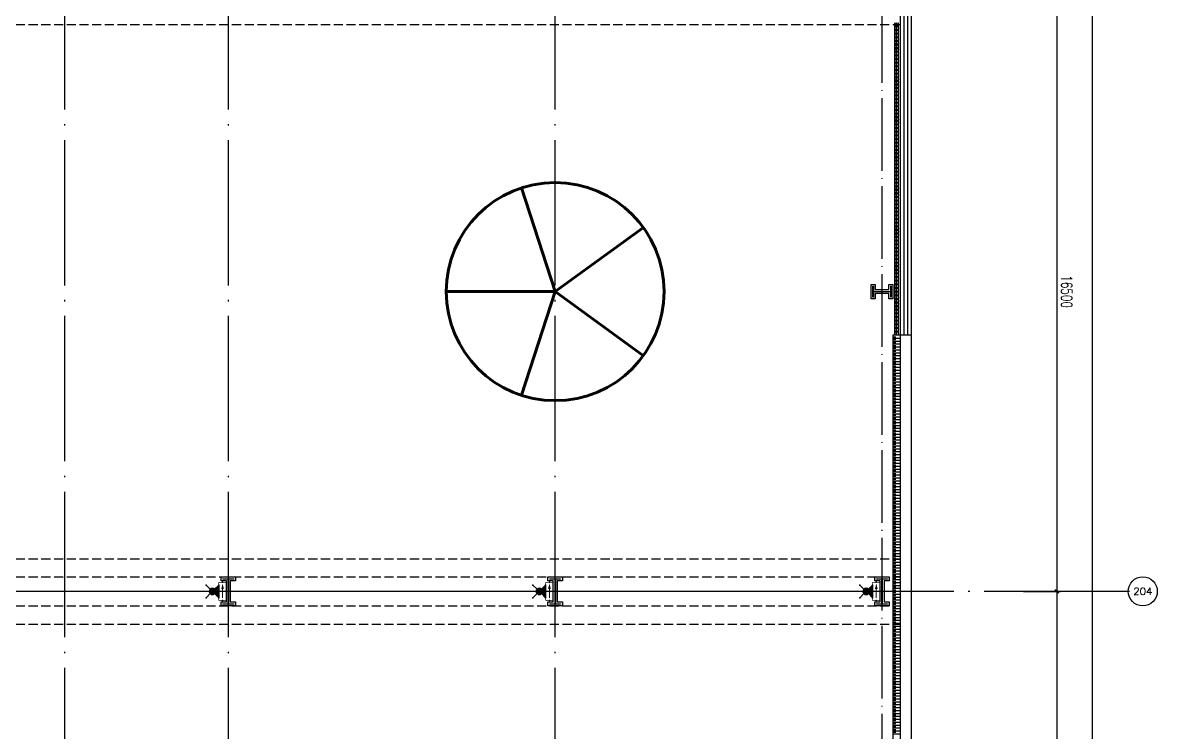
# Model space of a CAD drawing. Extents: x -1396510 to 1250330, y -1892470 to 1623980.
# Drawn here: x 378313 to 409555, y -753507 to -733980 of the extents above; entities that cross this region are included whole.
import ezdxf
from ezdxf.enums import TextEntityAlignment as Align

# ---------------------------------------------------------------- set-up
doc = ezdxf.new("R2010")
doc.units = 0
doc.header["$LTSCALE"] = 1000
doc.header["$MEASUREMENT"] = 0
doc.linetypes.add('DASH', pattern=[0.35, 0.25, -0.1])
doc.linetypes.add('DOTE', pattern=[2.42, 2, -0.2, 0.02, -0.2])
doc.layers.get('Defpoints').update_dxf_attribs({"color": 210})
for name, color, linetype in [('99平面图例外参$0$A-HATCH-2', 251, 'Continuous'), ('A-AXIS-D', 1, 'Continuous'), ('A-AXIS-DOTE', 14, 'DOTE'), ('A-AXIS-DP', 126, 'Continuous'), ('A-HATCH-2', 251, 'Continuous'), ('A-HRAIL', 173, 'Continuous'), ('A-LIN-V', 9, 'Continuous'), ('A-WINDOW', 140, 'Continuous'), ('AS-COLN', 6, 'Continuous'), ('AS-WALL', 40, 'Continuous'), ('CURTWALL', 4, 'Continuous'), ('EQUIP-应急', 3, 'Continuous'), ('EQUIP-照明', 3, 'Continuous'), ('WIRE-照明', 1, 'Continuous')]:
    doc.layers.add(name, color=color, linetype=linetype)
doc.layers.add('A-云线2', color=3, linetype='Continuous', plot=False)
doc.styles.add('_TCH_AXIS', font='COMPLEX', dxfattribs={"bigfont": 'GBCBIG'})
doc.styles.add('_TCH_DIM_T3', font='SIMPLEX', dxfattribs={"width": 0.705882, "bigfont": 'GBCBIG'})
doc.styles.add('_TEL_DIM', font='SIMPLEX', dxfattribs={"width": 0.8, "height": 3.5, "bigfont": 'HZTXT'})
doc.styles.add('A-DIM_T3', font='SIMPLEX', dxfattribs={"width": 0.705882, "bigfont": 'GBCBIG'})
doc.dimstyles.new('_TCH_ARCH&&100', dxfattribs={"dimtxt": 297.5, "dimasz": 100, "dimexe": 100, "dimexo": 100, "dimgap": 126.25, "dimtad": 1, "dimdec": 0, "dimzin": 0, "dimdsep": 46, "dimtxsty": '_TCH_DIM_T3', "dimblk": 'ARCHTICK', "dimcen": 0.09, "dimclrt": 7, "dimazin": 2, "dimtfac": 1, "dimtdec": 0, "dimtix": 1, "dimtmove": 2, "dimatfit": 3, "dimfxl": 0, "dimtolj": 1, "dimtzin": 0, "dimarcsym": 0})
doc.dimstyles.new('A-DIM&&100', dxfattribs={"dimtxt": 297.5, "dimasz": 100, "dimexe": 100, "dimexo": 100, "dimgap": 126.25, "dimtad": 1, "dimdec": 0, "dimzin": 0, "dimdsep": 46, "dimtxsty": 'A-DIM_T3', "dimblk": 'ARCHTICK', "dimcen": 0.09, "dimclrt": 7, "dimazin": 2, "dimtfac": 1, "dimtdec": 0, "dimtix": 1, "dimtmove": 2, "dimatfit": 3, "dimfxl": 0, "dimtolj": 1, "dimtzin": 0, "dimarcsym": 0})

# ---------------------------------------------------------------- blocks, each defined once
blk = doc.blocks.new('_ArchTick')
at = {"color": 0, "linetype": 'ByBlock', "const_width": 0.4}
blk.add_lwpolyline([(-0.5, -0.5), (0.5, 0.5)], dxfattribs=at)
blk = doc.blocks.new('*D553')
at = {"layer": 'A-AXIS-D', "color": 0, "lineweight": -2, "transparency": 16777216}
for p, q in [((160194, -16500), (161210, -16500)), ((161110, -16500), (161110, -33000)), ((160194, -33000), (161210, -33000))]:
    blk.add_line(p, q, dxfattribs=at)
at = {"layer": 'Defpoints', "color": 0, "transparency": 16777216}
for p in [(160094, -16500), (160094, -33000), (161110, -33000)]:
    blk.add_point(p, dxfattribs=at)
at = {"layer": 'A-AXIS-D', "color": 0, "lineweight": -2, "transparency": 16777216, "xscale": 100, "yscale": 100, "zscale": 100}
for p, rotation in [((161110, -16500), 90), ((161110, -33000), 270)]:
    blk.add_blockref('_ArchTick', p, dxfattribs=dict(at, rotation=rotation))
at = {"layer": 'A-AXIS-D', "color": 7, "transparency": 16777216, "insert": (161385, -24750), "char_height": 297.5, "attachment_point": 5, "rotation": 270, "style": 'A-DIM_T3'}
blk.add_mtext('\\A1;16500', dxfattribs=at)
blk = doc.blocks.new('*D554')
at = {"layer": 'A-AXIS-D', "color": 0, "lineweight": -2, "transparency": 16777216}
for p, q in [((160194, -33000), (161210, -33000)), ((161110, -33000), (161110, -49500)), ((160194, -49500), (161210, -49500))]:
    blk.add_line(p, q, dxfattribs=at)
at = {"layer": 'Defpoints', "color": 0, "transparency": 16777216}
for p in [(160094, -33000), (160094, -49500), (161110, -49500)]:
    blk.add_point(p, dxfattribs=at)
at = {"layer": 'A-AXIS-D', "color": 0, "lineweight": -2, "transparency": 16777216, "xscale": 100, "yscale": 100, "zscale": 100}
for p, rotation in [((161110, -33000), 90), ((161110, -49500), 270)]:
    blk.add_blockref('_ArchTick', p, dxfattribs=dict(at, rotation=rotation))
at = {"layer": 'A-AXIS-D', "color": 7, "transparency": 16777216, "insert": (161385, -41250), "char_height": 297.5, "attachment_point": 5, "rotation": 270, "style": 'A-DIM_T3'}
blk.add_mtext('\\A1;16500', dxfattribs=at)
blk = doc.blocks.new('nt66')
at = {"layer": 'A-HATCH-2', "color": 8}
blk.add_lwpolyline([(-195840, 766870), (-195440, 766870), (-195440, 766758), (-195586, 766758), (-195586, 766182), (-195440, 766182), (-195440, 766070), (-195840, 766070), (-195840, 766182), (-195694, 766182), (-195694, 766758), (-195840, 766758)], close=True, dxfattribs=at)
at = {"layer": 'AS-COLN'}
blk.add_lwpolyline([(-195790, 766820), (-195490, 766820), (-195490, 766808), (-195636, 766808), (-195636, 766132), (-195490, 766132), (-195490, 766120), (-195790, 766120), (-195790, 766132), (-195644, 766132), (-195644, 766808), (-195790, 766808)], close=True, dxfattribs=at)
blk = doc.blocks.new('342343243')
at = {"layer": 'A-AXIS-DP', "color": 5}
blk.add_lwpolyline([(-155704, 832070), (-155404, 832070), (-155404, 832058), (-155550, 832058), (-155550, 831582), (-155404, 831582), (-155404, 831570), (-155704, 831570), (-155704, 831582), (-155558, 831582), (-155558, 832058), (-155704, 832058), (-155704, 832070)], close=True, dxfattribs=at)
at = {"layer": 'A-HATCH-2'}
blk.add_lwpolyline([(-155754, 832120), (-155354, 832120), (-155354, 832008), (-155500, 832008), (-155500, 831632), (-155354, 831632), (-155354, 831520), (-155754, 831520), (-155754, 831632), (-155608, 831632), (-155608, 832008), (-155754, 832008)], close=True, dxfattribs=at)
blk = doc.blocks.new('33333')
for p in [(48786, -76900), (57786, -76900), (66786, -76900)]:
    blk.add_blockref('nt66', p)
at = {"layer": 'A-AXIS-DP', "rotation": 270}
blk.add_blockref('342343243', (-960674, 542266), dxfattribs=at)
blk = doc.blocks.new('w42343')
at = {"layer": 'A-HATCH-2', "color": 8, "linetype": 'DASH'}
for p, q in [((-263654, 705170), (-128354, 705170)), ((-263654, 690470), (-128354, 690470)), ((-263654, 689970), (-128354, 689970)), ((-263654, 689170), (-128354, 689170)), ((-263654, 688670), (-128354, 688670))]:
    blk.add_line(p, q, dxfattribs=at)
blk = doc.blocks.new('w4324324')
at = {"layer": 'A-HATCH-2', "color": 0, "lineweight": 60}
for q in [(-1694760, 686605), (-1697614, 684532), (-1691907, 684532), (-1696524, 681178), (-1692997, 681178)]:
    blk.add_line((-1694760, 683605), q, dxfattribs=at)
blk.add_circle((-1694760, 683605), 3000, dxfattribs=at)
blk = doc.blocks.new('ner546')
at = {"layer": 'A-LIN-V', "color": 8}
blk.add_blockref('w4324324', (614780, -64744), dxfattribs=at)
blk = doc.blocks.new('*D5786')
at = {"layer": 'A-AXIS-D', "color": 0, "lineweight": -2, "transparency": 16777216}
for p, q in [((160294, 650), (162190, 650)), ((162090, 650), (162090, -83150)), ((160294, -83150), (162190, -83150))]:
    blk.add_line(p, q, dxfattribs=at)
at = {"layer": 'Defpoints', "color": 0, "transparency": 16777216}
for p in [(160194, 650), (160194, -83150), (162090, -83150)]:
    blk.add_point(p, dxfattribs=at)
at = {"layer": 'A-AXIS-D', "color": 0, "lineweight": -2, "transparency": 16777216, "xscale": 100, "yscale": 100, "zscale": 100}
for p, rotation in [((162090, 650), 90), ((162090, -83150), 270)]:
    blk.add_blockref('_ArchTick', p, dxfattribs=dict(at, rotation=rotation))
at = {"layer": 'A-AXIS-D', "color": 7, "transparency": 16777216, "insert": (162365, -41250), "char_height": 297.5, "attachment_point": 5, "rotation": 270, "style": '_TCH_DIM_T3'}
blk.add_mtext('\\A1;83800', dxfattribs=at)
blk = doc.blocks.new('99平面图例外参$0$$LinePat$填挖边坡')
at = {"color": 0}
for p, q in [((0, 0), (0, -1500)), ((300, 0), (300, -600))]:
    blk.add_line(p, q, dxfattribs=at)
at = {"layer": 'Defpoints', "color": 0}
blk.add_point((600, 0), dxfattribs=at)
blk = doc.blocks.new('99平面图例外参$0$$LinePat$圆环')
for points in [[(0, 150), (300, 150)], [(0, 0), (300, 0)], [(0, -150), (300, -150)]]:
    blk.add_lwpolyline(points)
at = {"color": 0}
blk.add_circle((150, 0), 150, dxfattribs=at)
blk = doc.blocks.new('$equip_U$00000208(EQ-138-沈勤辉)')
blk.add_hatch(color=256).paths.add_polyline_path([(0.215, 0.372), (0.503, 0.3), (0.215, 0.228)])
at = {"color": 7, "lineweight": 0}
blk.add_line((-0.503, 0.3), (0.215, 0.3), dxfattribs=at)
at = {"lineweight": 0, "const_width": 0.0571}
blk.add_lwpolyline([(-0.658, 0), (0.658, 0, 0.414214), (0.72, 0.062), (0.72, 0.538, 0.414213), (0.658, 0.6), (-0.658, 0.6, 0.414214), (-0.72, 0.538, 0), (-0.72, 0.062, 0.414245), (-0.658, 0, 18481.445439)], format="xyb", dxfattribs=at)
blk.add_lwpolyline([(0.215, 0.372), (0.503, 0.3), (0.215, 0.228), (0.215, 0.372)], dxfattribs=at)
for p in [(-0.72, 0.3), (0, 0.6), (0, 0), (0.72, 0.3)]:
    blk.add_point(p)
at = {"color": 7, "style": '_TEL_DIM', "flags": 1}
for tag in ['A', 'REMARK']:
    blk.add_attdef(tag, text='', height=0.00002, dxfattribs=at).set_placement((0, 0), align=Align.MIDDLE_CENTER)
blk = doc.blocks.new('$equip$00003158')
h = blk.add_hatch(color=256)
h.dxf.hatch_style = 1
h.paths.add_polyline_path([(0, 0.25, -0.198912), (-0.177, 0.323), (-0.5, 0), (0.5, 0), (0.177, 0.323, -0.198912)])
blk.add_hatch(color=256).paths.add_polyline_path([(0, 0.75, 1), (0, 0.25, 1)])
for p, q in [((-0.5, 1), (-0.177, 0.677)), ((0.177, 0.677), (0.5, 1)), ((-0.5, 0), (-0.177, 0.323)), ((-0.5, 0), (0.5, 0)), ((0.177, 0.323), (0.5, 0))]:
    blk.add_line(p, q)
blk.add_circle((0, 0.5), 0.25)
for p in [(-0.5, 1), (0.5, 1), (-0.5, 0), (0, 0), (0.5, 0)]:
    blk.add_point(p)
at = {"color": 7, "style": '_TEL_DIM', "flags": 1}
for tag in ['A', 'REMARK']:
    blk.add_attdef(tag, text='', height=0.00002, dxfattribs=at).set_placement((0, 0), align=Align.MIDDLE_CENTER)
blk = doc.blocks.new('世赫2#厂房一层0821')
at = {"layer": 'A-AXIS-D'}
blk.add_circle((163479.3, -32998.9), 400, dxfattribs=at)
at = {"layer": 'A-AXIS-DOTE', "color": 8, "ltscale": 2}
for p, q in [((133800, -87498.9), (133800, 6300)), ((138300, -87498.9), (138300, 6300)), ((147300, -87498.9), (147300, 6300)), ((163114.2, -33000), (-11095.8, -33000))]:
    blk.add_line(p, q, dxfattribs=at)
at = {"layer": 'A-AXIS-DOTE', "color": 8}
blk.add_line((156300, -89188.9), (156300, 6366.1), dxfattribs=at)
at = {"layer": 'A-LIN-V'}
for p, q in [((156600, -25950), (156600, -41400)), ((156800, -25950), (156600, -25950))]:
    blk.add_line(p, q, dxfattribs=at)
at = {"layer": 'AS-WALL'}
for p, q in [((156800, -25950), (156800, -41400)), ((157100, -25950), (156800, -25950)), ((157100, -25950), (157100, -41400))]:
    blk.add_line(p, q, dxfattribs=at)
at = {"layer": 'CURTWALL'}
for p, q in [((156800, -7050), (156800, -25950)), ((156900, -7050), (156900, -25950)), ((157000, -7050), (157000, -25950)), ((157100, -7050), (157100, -25950)), ((157100, -25950), (156800, -25950))]:
    blk.add_line(p, q, dxfattribs=at)
at = {"layer": '99平面图例外参$0$A-HATCH-2', "color": 203, "xscale": 0.1334196891197501, "yscale": 0.1333333333333333, "zscale": 0.1333333333333333, "rotation": 90.00000000081378}
for p in [(156600, -26030.1), (156600, -26110.1), (156600, -26190.2), (156600, -26270.2), (156600, -26350.3), (156600, -26430.3), (156600, -26510.4), (156600, -26590.4), (156600, -26670.5), (156600, -26750.5), (156600, -26830.6), (156600, -26910.6), (156600, -26990.7), (156600, -27070.7), (156600, -27150.8), (156600, -27230.8), (156600, -27310.9), (156600, -27390.9), (156600, -27471), (156600, -27551), (156600, -27631.1), (156600, -27711.1), (156600, -27791.2), (156600, -27871.2), (156600, -27951.3), (156600, -28031.3), (156600, -28111.4), (156600, -28191.5), (156600, -28271.5), (156600, -28351.6), (156600, -28431.6), (156600, -28511.7), (156600, -28591.7), (156600, -28671.8), (156600, -28751.8), (156600, -28831.9), (156600, -28911.9), (156600, -28992), (156600, -29072), (156600, -29152.1), (156600, -29232.1), (156600, -29312.2), (156600, -29392.2), (156600, -29472.3), (156600, -29552.3), (156600, -29632.4), (156600, -29712.4), (156600, -29792.5), (156600, -29872.5), (156600, -29952.6), (156600, -30032.6), (156600, -30112.7), (156600, -30192.7), (156600, -30272.8), (156600, -30352.8), (156600, -30432.9), (156600, -30513), (156600, -30593), (156600, -30673.1), (156600, -30753.1), (156600, -30833.2), (156600, -30913.2), (156600, -30993.3), (156600, -31073.3), (156600, -31153.4), (156600, -31233.4), (156600, -31313.5), (156600, -31393.5), (156600, -31473.6), (156600, -31553.6), (156600, -31633.7), (156600, -31713.7), (156600, -31793.8), (156600, -31873.8), (156600, -31953.9), (156600, -32033.9), (156600, -32114), (156600, -32194), (156600, -32274.1), (156600, -32354.1), (156600, -32434.2), (156600, -32514.2), (156600, -32594.3), (156600, -32674.4), (156600, -32754.4), (156600, -32834.5), (156600, -32914.5), (156600, -32994.6), (156600, -33074.6), (156600, -33154.7), (156600, -33234.7), (156600, -33314.8), (156600, -33394.8), (156600, -33474.9), (156600, -33554.9), (156600, -33635), (156600, -33715), (156600, -33795.1), (156600, -33875.1), (156600, -33955.2), (156600, -34035.2), (156600, -34115.3), (156600, -34195.3), (156600, -34275.4), (156600, -34355.4), (156600, -34435.5), (156600, -34515.5), (156600, -34595.6), (156600, -34675.6), (156600, -34755.7), (156600, -34835.8), (156600, -34915.8), (156600, -34995.9), (156600, -35075.9), (156600, -35156), (156600, -35236), (156600, -35316.1), (156600, -35396.1), (156600, -35476.2), (156600, -35556.2), (156600, -35636.3), (156600, -35716.3), (156600, -35796.4), (156600, -35876.4), (156600, -35956.5), (156600, -36036.5), (156600, -36116.6), (156600, -36196.6), (156600, -36276.7), (156600, -36356.7), (156600, -36436.8), (156600, -36516.8), (156600, -36596.9), (156600, -36676.9), (156600, -36757), (156600, -36837), (156600, -36917.1)]:
    blk.add_blockref('99平面图例外参$0$$LinePat$填挖边坡', p, dxfattribs=at)
at = {"layer": 'A-HRAIL', "xscale": 0.3333333333082387, "yscale": 0.3333333333111111, "zscale": 0.3333333333111111, "rotation": 90}
for p in [(156700, -17450), (156700, -17550), (156700, -17650), (156700, -17750), (156700, -17850), (156700, -17950), (156700, -18050), (156700, -18150), (156700, -18250), (156700, -18350), (156700, -18450), (156700, -18550), (156700, -18650), (156700, -18750), (156700, -18850), (156700, -18950), (156700, -19050), (156700, -19150), (156700, -19250), (156700, -19350), (156700, -19450), (156700, -19550), (156700, -19650), (156700, -19750), (156700, -19850), (156700, -19950), (156700, -20050), (156700, -20150), (156700, -20250), (156700, -20350), (156700, -20450), (156700, -20550), (156700, -20650), (156700, -20750), (156700, -20850), (156700, -20950), (156700, -21050), (156700, -21150), (156700, -21250), (156700, -21350), (156700, -21450), (156700, -21550), (156700, -21650), (156700, -21750), (156700, -21850), (156700, -21950), (156700, -22050), (156700, -22150), (156700, -22250), (156700, -22350), (156700, -22450), (156700, -22550), (156700, -22650), (156700, -22750), (156700, -22850), (156700, -22950), (156700, -23050), (156700, -23150), (156700, -23250), (156700, -23350), (156700, -23450), (156700, -23550), (156700, -23650), (156700, -23750), (156700, -23850), (156700, -23950), (156700, -24050), (156700, -24150), (156700, -24250), (156700, -24350), (156700, -24450), (156700, -24550), (156700, -24650), (156700, -24750), (156700, -24850), (156700, -24950), (156700, -25050), (156700, -25150), (156700, -25250), (156700, -25350), (156700, -25450), (156700, -25550), (156700, -25650), (156700, -25750), (156700, -25850), (156700, -25950)]:
    blk.add_blockref('99平面图例外参$0$$LinePat$圆环', p, dxfattribs=at)
at = {"layer": 'A-LIN-V', "color": 8, "rotation": 90.00000000000001}
blk.add_blockref('ner546', (766160.7, 1055230), dxfattribs=at)
at = {"layer": 'A-WINDOW'}
for name in ['33333', 'w42343']:
    blk.add_blockref(name, (285154.2, -722570), dxfattribs=at)
at = {"layer": 'A-AXIS-D', "color": 7, "style": '_TCH_AXIS'}
blk.add_text('204', height=196.63, dxfattribs=at).set_placement((163217.1, -33097.2), (163741.5, -33097.2), align=Align.FIT)
at = {"layer": 'A-AXIS-D'}
dim = blk.add_linear_dim(base=(162089.7, -83150), p1=(160194.2, 650), p2=(160194.2, -83150), angle=270, dimstyle='_TCH_ARCH&&100', dxfattribs=at)
dim.commit()
dim.dimension.update_dxf_attribs({"geometry": '*D5786', "text_midpoint": (162364.7, -41250), "dimtype": 161, "text_rotation": 270})
for base, p1, p2, picture, middle in [((161110, -33000), (160094.2, -16500), (160094.2, -33000), '*D553', (161385, -24750)), ((161110, -49500), (160094.2, -33000), (160094.2, -49500), '*D554', (161385, -41250))]:
    dim = blk.add_linear_dim(base=base, p1=p1, p2=p2, angle=270, dimstyle='A-DIM&&100', override={"dimgap": 0}, dxfattribs=at)
    dim.commit()
    dim.dimension.update_dxf_attribs({"geometry": picture, "text_midpoint": middle, "dimtype": 129, "text_rotation": 270})

msp = doc.modelspace()

# ---------------------------------------------------------------- linework, layer by layer
at = {"layer": 'WIRE-照明', "color": 6, "linetype": 'DASH', "const_width": 35}
for points in [[(374921.8, -749630), (383449.3, -749630)], [(383921.8, -749630), (392449.3, -749630)], [(392921.8, -749630), (401449.3, -749630)]]:
    msp.add_lwpolyline(points, dxfattribs=at)

# ---------------------------------------------------------------- block references
at = {"layer": 'A-云线2'}
msp.add_blockref('世赫2#厂房一层0821', (245675.8, -716630), dxfattribs=at)
at = {"layer": 'EQUIP-应急', "xscale": -350.0000000000001, "yscale": 350.0000000000001, "zscale": 350.0000000000001, "rotation": 90}
for p in [(383711.8, -749630), (392711.8, -749630), (401711.8, -749630)]:
    msp.add_blockref('$equip$00003158', p, dxfattribs=at)
at = {"layer": 'EQUIP-照明', "xscale": 350, "yscale": 350, "zscale": 350, "rotation": 90.00000000000001}
for p in [(383921.8, -749630), (392921.8, -749630), (401921.8, -749630)]:
    msp.add_blockref('$equip_U$00000208(EQ-138-沈勤辉)', p, dxfattribs=at)

doc.saveas('drawing.dxf')
